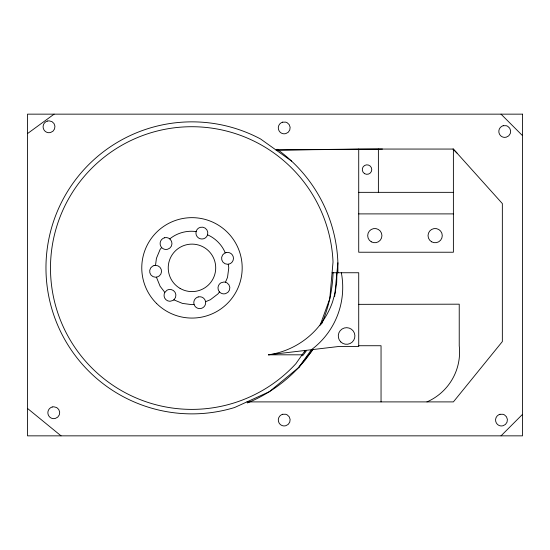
<?xml version="1.0" encoding="UTF-8"?>
<svg xmlns="http://www.w3.org/2000/svg" width="550" height="550" viewBox="0 0 550 550"><rect width="100%" height="100%" fill="white"/><g stroke="black" fill="none" stroke-linecap="round" stroke-linejoin="round"><path stroke-width="0.82" d="M336.93 272.745L336.689 282.494L335.266 292.139L332.674 301.538A80.004 80.004 0 0 1 268.441 354.812L302.122 354.812M337.886 272.745L337.893 262.797A146.004 146.004 0 0 0 277.131 149.263M334.634 296.594L337.893 262.797M155.506 265.368L156.427 258.342L160.105 249.466L161.645 247.459M320.066 325.373L329.773 298.774L333.025 262.027A141.336 141.336 0 0 0 149.449 133.217A141.336 141.336 0 0 0 72.545 343.874A141.336 141.336 0 0 0 295.928 363.639L305.168 350.467L304.583 352.014M164.821 292.387L164.23 293.817A5.933 5.933 0 0 0 169.964 301.283L172.927 300.493L174.157 299.551A5.933 5.933 0 0 0 168.424 289.616L166.994 290.214L164.821 292.387L160.105 286.261L156.392 277.124M225.466 282.212L226.896 282.81A5.933 5.933 0 0 1 225.466 293.679L223.933 293.886A5.933 5.933 0 0 1 219.732 292.146L218.79 290.916A5.933 5.933 0 0 1 220.962 282.81L223.933 282.012L225.466 282.212L227.521 277.386L228.772 267.864L228.284 264.172M291.576 161.102L260.549 138.964A146.004 146.004 0 0 0 46.64 253.839A146.004 146.004 0 0 0 234.63 407.502L269.321 391.703L298.732 367.462L311.389 349.731A77.784 77.784 0 0 0 341.337 272.745M219.532 291.878L217.992 293.886L210.375 299.729L205.542 301.73M298.732 367.462L312.902 349.553L305.023 360.264L298.732 367.462A146.004 146.004 0 0 1 247.397 402.944M501.029 435.848L522.5 414.37M169.73 238.941C176.914 232.987 186.904 230.196 196.13 231.612M27.5 133.588L54.113 114.152M194.074 304.384L191.971 304.659L182.449 303.407L173.8 299.826M268.441 354.812L338.999 346.459L358.717 346.459L358.717 272.745L332.076 272.745M246.936 401.899L453.386 401.899L502.349 341.571L502.349 203.576L453.386 149.057L358.717 149.057L276.059 150.033L382.456 149.057M358.717 192.342L453.386 192.342M358.717 213.895L453.386 213.895M358.703 304.349L459.229 304.184L459.229 345.73A54.436 54.436 0 0 1 426.951 401.899M358.703 345.73L381.047 345.73L381.047 401.899M207.522 234.816C215.373 238.212 222.062 244.949 225.266 252.904M27.5 408.43L61.043 435.848M501.029 114.152L522.5 135.63M452.98 149.057L456.988 153.065M453.386 149.057L453.386 252.23L358.717 252.23L358.717 149.057M378.386 149.057L378.386 192.342M333.087 272.312A141.336 141.336 0 0 1 321.544 324.149M306.261 350.989A141.336 141.336 0 0 1 302.603 355.816M196.144 231.529L195.938 233.069A5.933 5.933 0 0 0 201.877 239.002L203.411 238.796A5.933 5.933 0 0 0 207.013 236.032L207.611 234.603A5.933 5.933 0 0 0 200.337 227.336L198.907 227.927A5.933 5.933 0 0 0 196.144 231.529M47.486 121.041L46.056 121.632A5.933 5.933 0 0 0 43.883 129.745L44.825 130.969A5.933 5.933 0 0 0 49.026 132.708L50.559 132.509A5.933 5.933 0 0 0 51.989 121.632L49.026 120.842L47.486 121.041M282.686 122.148L281.249 122.739A5.933 5.933 0 0 0 279.077 130.845L280.026 132.076A5.933 5.933 0 0 0 284.219 133.815L285.759 133.616A5.933 5.933 0 0 0 287.189 122.739L285.759 122.148L282.686 122.148M164.505 237.792L163.075 238.391A5.933 5.933 0 0 0 160.903 246.496L161.844 247.727A5.933 5.933 0 0 0 166.038 249.466L167.578 249.26A5.933 5.933 0 0 0 170.239 239.333L169.008 238.391A5.933 5.933 0 0 0 164.505 237.792M154.055 265.561L152.625 266.152A5.933 5.933 0 0 0 155.595 277.228L157.128 277.028A5.933 5.933 0 0 0 155.595 265.361L154.055 265.561M503.209 125.703L501.779 126.301A5.933 5.933 0 0 0 499.606 134.406L500.548 135.637A5.933 5.933 0 0 0 504.742 137.376L506.282 137.17A5.933 5.933 0 0 0 507.712 126.301L506.282 125.703L503.209 125.703M225.981 252.608L224.551 253.199A5.933 5.933 0 0 0 227.521 264.275L229.054 264.069A5.933 5.933 0 0 0 233.255 256.802A5.933 5.933 0 0 0 225.981 252.608M198.199 296.938L196.762 297.529A5.933 5.933 0 0 0 193.999 304.205L194.59 305.635A5.933 5.933 0 0 0 199.732 308.605L201.266 308.399A5.933 5.933 0 0 0 205.666 302.665L205.466 301.132A5.933 5.933 0 0 0 198.199 296.938M52.243 406.979L50.813 407.571A5.933 5.933 0 0 0 48.641 415.676L49.583 416.907A5.933 5.933 0 0 0 53.776 418.646L55.316 418.44A5.933 5.933 0 0 0 56.746 407.571L53.776 406.773L52.243 406.979M282.686 414.267L281.249 414.865A5.933 5.933 0 0 0 279.077 422.971L280.026 424.201A5.933 5.933 0 0 0 284.219 425.941L285.759 425.734A5.933 5.933 0 0 0 287.189 414.865L285.759 414.267L282.686 414.267M499.957 414.294L498.527 414.886A5.933 5.933 0 0 0 496.354 422.991L497.296 424.222A5.933 5.933 0 0 0 501.497 425.961L503.03 425.755A5.933 5.933 0 0 0 504.46 414.886L503.03 414.294L499.957 414.294M522.5 114.152L27.5 114.152L27.5 435.848L522.5 435.848L522.5 114.152M156.475 303.366A50.208 50.208 0 0 0 240.474 280.857A50.208 50.208 0 0 0 178.977 219.367A50.208 50.208 0 0 0 156.475 303.366M180.104 288.42A23.739 23.739 0 0 0 215.717 267.864A23.739 23.739 0 0 0 180.104 247.301A23.739 23.739 0 0 0 180.104 288.42M340.808 341.956A8.312 8.312 0 0 0 354.654 338.009A8.312 8.312 0 0 0 344.307 327.993A8.312 8.312 0 0 0 340.808 341.956M371.243 241.801A7.122 7.122 0 0 0 381.927 235.634A7.122 7.122 0 0 0 371.243 229.467A7.122 7.122 0 0 0 371.243 241.801M431.592 241.801A7.122 7.122 0 0 0 442.276 235.634A7.122 7.122 0 0 0 431.592 229.467A7.122 7.122 0 0 0 431.592 241.801M364.643 173.683A4.751 4.751 0 0 0 371.766 169.572A4.751 4.751 0 0 0 364.643 165.461A4.751 4.751 0 0 0 364.643 173.683"/></g></svg>
